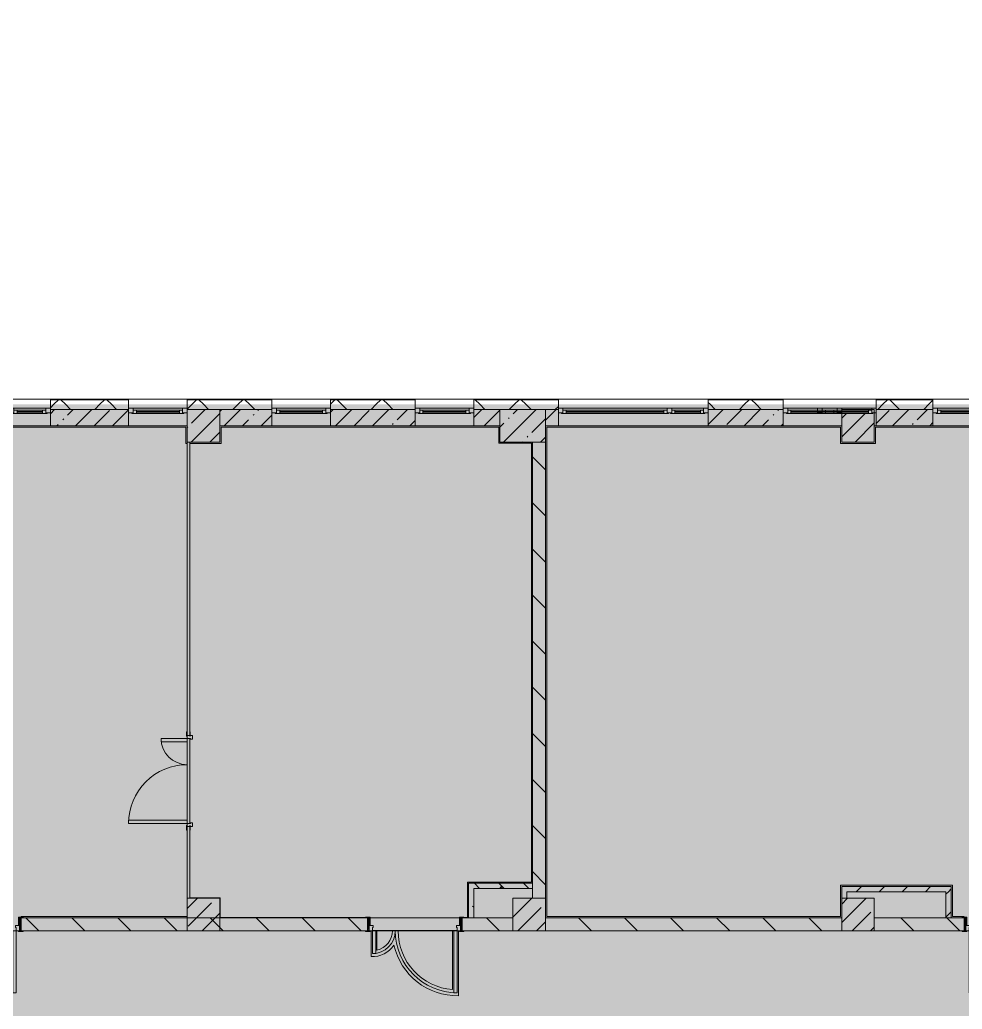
# Model space of a CAD drawing. Header units: millimetres. Extents: x -8624 to 200664, y -8553 to 29000.
# Drawn here: x 102980 to 117450, y 12198 to 27379 of the extents above; entities that cross this region are included whole.
import ezdxf

# ---------------------------------------------------------------- set-up
doc = ezdxf.new("R2010")
doc.units = ezdxf.units.MM
doc.layers.add('A-DETL-GENF-1', color=7, linetype='Continuous', lineweight=9, true_color=0xc0c0c0, transparency=0.4)
for name, color, linetype, lineweight, true_color in [('A-DOOR-1', 7, 'Continuous', 5, 0xb7b7b7), ('A-DOOR-2', 7, 'Continuous', 5, 0xe2e2e2), ('A-DOOR-3', 7, 'Continuous', 5, 0xaaaaaa), ('A-DOOR-FRAM-1', 7, 'Continuous', 5, 0xe2e2e2), ('A-DOOR-FRAM-2', 7, 'Continuous', 5, 0xb7b7b7), ('A-DOOR-FRAM-3', 7, 'Continuous', 5, 0xaaaaaa), ('A-FLOR-1', 7, 'Continuous', 5, 0xb7b7b7), ('A-GLAZ-1', 7, 'Continuous', 5, 0x737373), ('A-WALL-2', 7, 'Continuous', 5, 0x737373), ('A-WALL-3', 7, 'Continuous', 9, 0x737373), ('I-WALL-2', 7, 'Continuous', 5, 0x737373), ('I-WALL-3', 7, 'Continuous', 5, 0x787878), ('S-COLS-1', 7, 'Continuous', 5, 0x737373)]:
    doc.layers.add(name, color=color, linetype=linetype, lineweight=lineweight, true_color=true_color)
for name, color, linetype, lineweight in [('A-WALL', 7, 'Continuous', 5), ('A-WALL-1', 7, 'Continuous', 9), ('I-WALL', 7, 'Continuous', 5), ('S-COLS', 7, 'Continuous', 5)]:
    doc.layers.add(name, color=color, linetype=linetype, lineweight=lineweight)
pattern_1 = [(45, (0, 0), (-285.1231, 285.1231), []), (45, (285.12, 0), (-285.1231, 285.1231), [504.031, -100.806, 16.764, -84.042])]
pattern_2 = [(135, (0, 0), (-353.5534, -353.5534), [])]
pattern_3 = [(45, (0, 0), (-353.5534, 353.5534), []), (135, (0, 0), (-353.5534, -353.5534), [])]
pattern_4 = [(135, (0, 0), (-377.1708, -377.1708), [533.4, -88.9, 17.78, -88.9]), (135, (0, 376.94), (-377.1708, -377.1708), []), (50, (0, 0), (637.6445, -55.7866), [66.675, -733.425]), (355, (0, 0), (-123.3494, 668.6992), [53.34, -586.74]), (100.451, (53.14, -4.65), (514.299, 612.908), [56.665, -623.315]), (46.184, (0, 177.8), (948.7764, -147.1497), [100.012, -1100.137]), (96.636, (79.1, 165.5), (830.909, 865.997), [84.998, -934.973]), (351.184, (0, 177.8), (830.918, 865.988), [80.01, -880.11]), (21, (88.9, 133.35), (530.6506, -357.9283), [66.675, -733.425]), (326, (88.9, 133.35), (216.308, 644.6585), [53.34, -586.74]), (71.451, (133.1, 103.5), (746.9596, 286.7243), [56.665, -623.315]), (37.5, (0, 0), (10.81053, 295.9426), [16.764, -562.864, 16.764, -578.866, -588.962]), (37.5, (0, 0), (10.81053, 295.9426), [-1175.258, 16.764, -572.198]), (7.5, (0, 0), (233.8692, 350.63175), [16.764, -322.834, 16.764, -549.529, -224.472]), (7.5, (0, 0), (233.8692, 350.63175), [-905.891, 16.764, -207.708]), (327.5, (-198.25, 0), (474.5678, -20.0513), [16.764, -205.486, 16.764, -676.656, -920.115]), (327.5, (-198.25, 0), (474.5678, -20.0513), [-915.67, 16.764, -903.351]), (317.5, (-287.15, 0), (518.4522, 88.9934), [16.764, -272.161, 16.764, -443.738, -653.415]), (317.5, (-287.15, 0), (518.4522, 88.9934), [-749.427, 16.764, -636.651])]
pattern_5 = [(45, (0, 0), (-176.7767, 176.7767), [])]

# ---------------------------------------------------------------- blocks, each defined once
blk = doc.blocks.new('120_Окно_СКБ_1Ст - 120_Окно_СКБ_1Ст 900х2500_h_ с форточкой-22877787-3_1_3_птичка копия 1')
at = {"layer": 'A-GLAZ-1'}
for p, q in [((-450, -127), (-450, -57)), ((-450, -57), (-380, -57)), ((450, -57), (-450, -57)), ((-380, -127), (-450, -127)), ((-450, -127), (-400, -127)), ((-380, -127), (-400, -127)), ((-400, -127), (-400, -137)), ((-400, -137), (400, -137)), ((400, -137), (-400, -137)), ((-380, -57), (-380, -127)), ((380, -87), (-380, -87)), ((-380, -87), (-380, -127)), ((-330, -137), (-330, -87)), ((-330, -107), (330, -107)), ((330, -117), (-330, -117)), ((330, -137), (330, -87)), ((380, -127), (380, -57)), ((380, -57), (450, -57)), ((380, -127), (380, -87)), ((450, -127), (380, -127)), ((400, -127), (380, -127)), ((400, -137), (400, -127)), ((450, -57), (450, -127))]:
    blk.add_line(p, q, dxfattribs=at)
blk = doc.blocks.new('120_Окно_СКБ_1Ст - 120_Окно_СКБ_1Ст 900х2500_h_ с форточкой-22876038-3_1_3_птичка копия 1')
at = {"layer": 'A-GLAZ-1'}
for p, q in [((-450, -127), (-450, -57)), ((-450, -57), (-380, -57)), ((450, -57), (-450, -57)), ((-380, -127), (-450, -127)), ((-450, -127), (-400, -127)), ((-380, -127), (-400, -127)), ((-400, -127), (-400, -137)), ((-400, -137), (400, -137)), ((400, -137), (-400, -137)), ((-380, -57), (-380, -127)), ((380, -87), (-380, -87)), ((-380, -87), (-380, -127)), ((-330, -137), (-330, -87)), ((-330, -107), (330, -107)), ((330, -117), (-330, -117)), ((330, -137), (330, -87)), ((380, -127), (380, -57)), ((380, -57), (450, -57)), ((380, -127), (380, -87)), ((450, -127), (380, -127)), ((400, -127), (380, -127)), ((400, -127), (450, -127)), ((400, -137), (400, -127)), ((450, -57), (450, -127))]:
    blk.add_line(p, q, dxfattribs=at)
blk = doc.blocks.new('120_Окно_СКБ_1Ст - 120_Окно_СКБ_1Ст 900х2500_h_ с форточкой-V49-3_1_3_птичка копия 1')
at = {"layer": 'A-GLAZ-1'}
for p, q in [((-450, -127), (-450, -57)), ((-450, -57), (-380, -57)), ((450, -57), (-450, -57)), ((-380, -127), (-450, -127)), ((-450, -127), (-400, -127)), ((-380, -127), (-400, -127)), ((-400, -127), (-400, -137)), ((-400, -137), (400, -137)), ((400, -137), (-400, -137)), ((-380, -57), (-380, -127)), ((380, -87), (-380, -87)), ((-380, -87), (-380, -127)), ((-330, -137), (-330, -87)), ((-330, -107), (330, -107)), ((330, -117), (-330, -117)), ((330, -137), (330, -87)), ((380, -127), (380, -57)), ((380, -57), (450, -57)), ((380, -127), (380, -87)), ((450, -127), (380, -127)), ((400, -127), (380, -127)), ((400, -127), (450, -127)), ((400, -137), (400, -127)), ((450, -57), (450, -127))]:
    blk.add_line(p, q, dxfattribs=at)
blk = doc.blocks.new('120_Окно_СКБ_2Ст_Фрамуга сверху - 120_Окно_СКБ_2Ст_2300х2500_h_ ДОО-19727959-3_1_3_птичка копия 1')
at = {"layer": 'A-GLAZ-1'}
for p, q in [((-1150, -127), (-1150, -57)), ((-1150, -57), (-1080, -57)), ((1150, -57), (-1150, -57)), ((-1080, -127), (-1150, -127)), ((-1150, -127), (-1100, -127)), ((-1080, -127), (-1100, -127)), ((-1100, -127), (-1100, -137)), ((-1100, -137), (540, -137)), ((540, -137), (-1100, -137)), ((-1080, -57), (-1080, -127)), ((-1080, -57), (1080, -57)), ((520, -87), (-1080, -87)), ((-1080, -87), (-1080, -127)), ((-1030, -137), (-1030, -87)), ((-1030, -107), (470, -107)), ((470, -117), (-1030, -117)), ((470, -137), (470, -87)), ((520, -127), (520, -57)), ((520, -57), (590, -57)), ((520, -127), (520, -87)), ((590, -127), (520, -127)), ((540, -127), (520, -127)), ((540, -127), (570, -127)), ((540, -127), (570, -127)), ((540, -137), (540, -127)), ((590, -127), (570, -127)), ((570, -127), (570, -137)), ((570, -137), (1100, -137)), ((1100, -137), (570, -137)), ((590, -57), (590, -127)), ((1080, -87), (590, -87)), ((590, -87), (590, -127)), ((640, -137), (640, -87)), ((640, -107), (1030, -107)), ((1030, -117), (640, -117)), ((1030, -137), (1030, -87)), ((1080, -127), (1080, -57)), ((1080, -57), (1150, -57)), ((1080, -127), (1080, -87)), ((1150, -127), (1080, -127)), ((1100, -127), (1080, -127)), ((1100, -127), (1150, -127)), ((1100, -137), (1100, -127)), ((1150, -57), (1150, -127))]:
    blk.add_line(p, q, dxfattribs=at)
blk = doc.blocks.new('120_Окно_СКБ_2Ст_Фрамуга сверху - 120_Окно_СКБ_2Ст_2300х2500_h_ ДОО-23103760-3_1_3_птичка копия 1')
at = {"layer": 'A-GLAZ-1'}
for p, q in [((-1150, -127), (-1150, -57)), ((-1150, -57), (-1080, -57)), ((1150, -57), (-1150, -57)), ((-1080, -127), (-1150, -127)), ((-1150, -127), (-1100, -127)), ((-1080, -127), (-1100, -127)), ((-1100, -127), (-1100, -137)), ((-1100, -137), (540, -137)), ((540, -137), (-1100, -137)), ((-1080, -57), (-1080, -127)), ((-1080, -57), (1080, -57)), ((520, -87), (-1080, -87)), ((-1080, -87), (-1080, -127)), ((-1030, -137), (-1030, -87)), ((-1030, -107), (470, -107)), ((470, -117), (-1030, -117)), ((470, -137), (470, -87)), ((520, -127), (520, -57)), ((520, -57), (590, -57)), ((520, -127), (520, -87)), ((590, -127), (520, -127)), ((540, -127), (520, -127)), ((540, -127), (570, -127)), ((540, -127), (570, -127)), ((540, -137), (540, -127)), ((590, -127), (570, -127)), ((570, -127), (570, -137)), ((570, -137), (1100, -137)), ((1100, -137), (570, -137)), ((590, -57), (590, -127)), ((1080, -87), (590, -87)), ((590, -87), (590, -127)), ((640, -137), (640, -87)), ((640, -107), (1030, -107)), ((1030, -117), (640, -117)), ((1030, -137), (1030, -87)), ((1080, -127), (1080, -57)), ((1080, -57), (1150, -57)), ((1080, -127), (1080, -87)), ((1150, -127), (1080, -127)), ((1100, -127), (1080, -127)), ((1100, -127), (1150, -127)), ((1100, -137), (1100, -127)), ((1150, -57), (1150, -127))]:
    blk.add_line(p, q, dxfattribs=at)
blk = doc.blocks.new('110_Дверь_СКБ_2Ст - Д-6_л__ ДОО_Дв_1450x2100h_Дверь из раздевальной в коридор-32357677-3_1_3_птичка копия 1')
at = {"layer": 'A-DOOR-2'}
for points in [[(-587.5, 1050), (-637.5, 1050), (-637.5, 100), (-587.5, 100), (-587.5, 548)], [(612.5, 450), (612.5, 100), (662.5, 100), (662.5, 450)]]:
    blk.add_hatch(color=256, dxfattribs=at).paths.add_polyline_path(points)
h = blk.add_hatch(color=256, dxfattribs=at)
h.paths.add_polyline_path([(662.5, 100), (662.5, 50), (652.5, 50), (652.5, 20), (712.5, 20), (712.5, 100)])
h.paths.add_polyline_path([(-637.5, 100), (-687.5, 100), (-687.5, 20), (-627.5, 20), (-627.5, 50), (-637.5, 50)])
at = {"layer": 'A-DOOR-3'}
h = blk.add_hatch(dxfattribs=at)
h.set_pattern_fill('FP_60', color=256, style=0, pattern_type=2)
h.set_pattern_definition([(135, (1576.41, 164.685), (-14.14214, -14.14214), []), (225, (1576.41, 164.685), (14.14214, -14.14214), [])])
h.paths.add_polyline_path([(737.5, 100), (712.5, 100), (712.5, -100), (737.5, -100), (737.5, -21.4)])
at = {"layer": 'A-DOOR-FRAM-1'}
for points in [[(-742.5, 108), (-742.5, 100), (-672.5, 100), (-672.5, 108)], [(-672.5, 20), (-687.5, 20), (-687.5, -100), (-672.5, -100), (-672.5, -21.4)], [(697.5, 108), (697.5, 100), (767.5, 100), (767.5, 108)], [(712.5, 20), (697.5, 20), (697.5, -100), (712.5, -100), (712.5, -21.4)], [(-672.5, -100), (-742.5, -100), (-742.5, -108), (-672.5, -108)], [(697.5, -100), (697.5, -108), (767.5, -108), (767.5, -100)]]:
    blk.add_hatch(color=256, dxfattribs=at).paths.add_polyline_path(points)
at = {"layer": 'A-DOOR-FRAM-3'}
h = blk.add_hatch(dxfattribs=at)
h.set_pattern_fill('FP_61', color=256, style=0, pattern_type=2)
h.set_pattern_definition([(45, (-546.384, 164.685), (-14.1421, 14.1421), []), (135, (-546.384, 164.685), (-14.1421, -14.1421), [])])
h.paths.add_polyline_path([(-712.5, 100), (-712.5, -100), (-687.5, -100), (-687.5, 100)])
at = {"layer": 'A-DOOR-1'}
for p, q in [((-637.5, 1050), (-637.5, 100)), ((-587.5, 1050), (-637.5, 1050)), ((-587.5, 100), (-587.5, 1050)), ((662.5, 450), (612.5, 450)), ((612.5, 450), (612.5, 100)), ((662.5, 100), (662.5, 450)), ((-637.5, 100), (-587.5, 100)), ((612.5, 100), (662.5, 100))]:
    blk.add_line(p, q, dxfattribs=at)
for centre, radius, start, end in [((-637.5, 100), 950, 0, 90), ((662.5, 100), 350, 90, 180)]:
    blk.add_arc(centre, radius, start, end, dxfattribs=at)
at = {"layer": 'A-DOOR-FRAM-2'}
for p, q in [((-672.5, 108), (-742.5, 108)), ((-742.5, 108), (-742.5, 100)), ((-742.5, 100), (-672.5, 100)), ((-687.5, 100), (-712.5, 100)), ((-712.5, 100), (-712.5, -100)), ((-637.5, 100), (-687.5, 100)), ((-687.5, 100), (-687.5, 20)), ((-687.5, -100), (-687.5, 100)), ((-687.5, 20), (-627.5, 20)), ((-672.5, 20), (-687.5, 20)), ((-687.5, 20), (-687.5, -100)), ((-672.5, 100), (-672.5, 108)), ((-672.5, -100), (-672.5, 20)), ((-637.5, 50), (-637.5, 100)), ((-627.5, 50), (-637.5, 50)), ((-627.5, 20), (-627.5, 50)), ((662.5, 50), (652.5, 50)), ((652.5, 50), (652.5, 20)), ((652.5, 20), (712.5, 20)), ((662.5, 100), (662.5, 50)), ((712.5, 100), (662.5, 100)), ((767.5, 108), (697.5, 108)), ((697.5, 108), (697.5, 100)), ((697.5, 100), (767.5, 100)), ((712.5, 20), (697.5, 20)), ((697.5, 20), (697.5, -100)), ((712.5, 20), (712.5, 100)), ((737.5, 100), (712.5, 100)), ((712.5, 100), (712.5, -100)), ((712.5, -100), (712.5, 20)), ((737.5, -100), (737.5, 100)), ((767.5, 100), (767.5, 108)), ((-672.5, -100), (-742.5, -100)), ((-742.5, -100), (-742.5, -108)), ((-742.5, -108), (-672.5, -108)), ((-712.5, -100), (-687.5, -100)), ((-687.5, -100), (-672.5, -100)), ((-672.5, -108), (-672.5, -100)), ((697.5, -100), (712.5, -100)), ((767.5, -100), (697.5, -100)), ((697.5, -100), (697.5, -108)), ((697.5, -108), (767.5, -108)), ((712.5, -100), (737.5, -100)), ((767.5, -108), (767.5, -100))]:
    blk.add_line(p, q, dxfattribs=at)
blk = doc.blocks.new('BSC_Колонна _Прямоугольная - 500х500-23282985-3_1_3_птичка копия 1')
at = {"layer": 'S-COLS'}
h = blk.add_hatch(dxfattribs=at)
h.set_pattern_fill('FP_75', color=256, style=0, pattern_type=2)
h.set_pattern_definition([(45, (-115850.45, -21150), (-285.1231, 285.1231), []), (45, (-115565.32, -21150), (-285.1231, 285.1231), [504.031, -100.806, 16.764, -84.042])])
h.paths.add_polyline_path([(-250, -250), (250, -250), (250, 250), (-250, 250), (-250, 238), (210, 238), (210, 198), (230, 198), (230, 188), (-250, 188), (-250, -227)])
at = {"layer": 'S-COLS-1'}
for p, q in [((250, 250), (-250, 250)), ((-250, 250), (-250, 238)), ((-250, 188), (-250, -250)), ((250, -250), (250, 250)), ((-250, -250), (250, -250))]:
    blk.add_line(p, q, dxfattribs=at)
blk = doc.blocks.new('BSC_Колонна _Прямоугольная - 500х500-23282986-3_1_3_птичка копия 1')
at = {"layer": 'S-COLS'}
h = blk.add_hatch(dxfattribs=at)
h.set_pattern_fill('FP_87', color=256, style=0, pattern_type=2)
h.set_pattern_definition([(45, (-105800, -21150), (-285.1231, 285.1231), []), (45, (-105514.88, -21150), (-285.1231, 285.1231), [504.031, -100.806, 16.764, -84.042])])
h.paths.add_polyline_path([(-250, -250), (250, -250), (250, 250), (-250, 250), (-250, -227)])
at = {"layer": 'S-COLS-1'}
for p, q in [((250, 250), (-250, 250)), ((-250, 250), (-250, -250)), ((250, -250), (250, 250)), ((-250, -250), (250, -250))]:
    blk.add_line(p, q, dxfattribs=at)
blk = doc.blocks.new('BSC_Колонна _Прямоугольная - 700х500-V119-3_1_3_птичка копия 1')
at = {"layer": 'S-COLS'}
h = blk.add_hatch(dxfattribs=at)
h.set_pattern_fill('FP_95', color=256, style=0, pattern_type=2)
h.set_pattern_definition([(45, (-110700, -21150), (-285.1231, 285.1231), []), (45, (-110414.88, -21150), (-285.1231, 285.1231), [504.031, -100.806, 16.764, -84.042])])
h.paths.add_polyline_path([(-350, -250), (350, -250), (350, 250), (-350, 250), (-350, -227)])
at = {"layer": 'S-COLS-1'}
for p, q in [((350, 250), (-350, 250)), ((-350, 250), (-350, -250)), ((350, -250), (350, 250)), ((-350, -250), (350, -250))]:
    blk.add_line(p, q, dxfattribs=at)
blk = doc.blocks.new('110_Дверь_СКБ_2Ст - Д-5_п_ Из игровой в коридор-32357676-3_1_3_птичка копия 1')
at = {"layer": 'A-DOOR-2'}
for points in [[(-638, 20), (-588, 20), (-588, 920), (-638, 920)], [(612, 420), (612, 20), (662, 20), (662, 420)]]:
    blk.add_hatch(color=256, dxfattribs=at).paths.add_polyline_path(points)
h = blk.add_hatch(color=256, dxfattribs=at)
h.paths.add_polyline_path([(-688, 20), (-688, -60), (-628, -60), (-628, -30), (-638, -30), (-638, 20)])
h.paths.add_polyline_path([(652, -60), (712, -60), (712, 20), (662, 20), (662, -30), (652, -30)])
at = {"layer": 'A-DOOR-FRAM-1'}
for points in [[(-742, 20), (-672, 20), (-672, 28), (-742, 28)], [(698, 20), (768, 20), (768, 28), (698, 28)], [(-742, -28), (-672, -28), (-672, -20), (-742, -20)], [(698, -28), (768, -28), (768, -20), (698, -20)]]:
    blk.add_hatch(color=256, dxfattribs=at).paths.add_polyline_path(points)
at = {"layer": 'A-DOOR-1'}
for p, q in [((-638, 920), (-638, 20)), ((-588, 920), (-638, 920)), ((-588, 20), (-588, 920)), ((662, 420), (612, 420)), ((612, 420), (612, 20)), ((662, 20), (662, 420)), ((-638, 20), (-588, 20)), ((612, 20), (662, 20))]:
    blk.add_line(p, q, dxfattribs=at)
for centre, radius, start, end in [((-638, 20), 900, 0, 90), ((662, 20), 400, 90, 180)]:
    blk.add_arc(centre, radius, start, end, dxfattribs=at)
at = {"layer": 'A-DOOR-FRAM-2'}
for p, q in [((-672, 28), (-742, 28)), ((-742, 28), (-742, 20)), ((-742, 20), (-672, 20)), ((-638, 20), (-688, 20)), ((-688, 20), (-688, -60)), ((-672, 20), (-672, 28)), ((-638, -30), (-638, 20)), ((662, 20), (662, -30)), ((712, 20), (662, 20)), ((768, 28), (698, 28)), ((698, 28), (698, 20)), ((698, 20), (768, 20)), ((712, -60), (712, 20)), ((768, 20), (768, 28)), ((-672, -20), (-742, -20)), ((-742, -20), (-742, -28)), ((-742, -28), (-672, -28)), ((-688, -60), (-628, -60)), ((-672, -19), (-688, -19)), ((-688, -19), (-688, -20)), ((-688, -20), (-672, -20)), ((-672, -20), (-672, -19)), ((-672, -28), (-672, -20)), ((-628, -30), (-638, -30)), ((-628, -60), (-628, -30)), ((662, -30), (652, -30)), ((652, -30), (652, -60)), ((652, -60), (712, -60)), ((712, -19), (698, -19)), ((698, -19), (698, -20)), ((698, -20), (712, -20)), ((768, -20), (698, -20)), ((698, -20), (698, -28)), ((698, -28), (768, -28)), ((712, -20), (712, -19)), ((768, -28), (768, -20))]:
    blk.add_line(p, q, dxfattribs=at)
blk = doc.blocks.new('120_Окно_СКБ_1Ст - 120_Окно_СКБ_1Ст 900х2500_h_ с форточкой-V139-3_1_3_птичка копия 1')
at = {"layer": 'A-GLAZ-1'}
for p, q in [((-450, -127), (-450, -57)), ((-450, -57), (-380, -57)), ((450, -57), (-450, -57)), ((-380, -127), (-450, -127)), ((-380, -127), (-400, -127)), ((-400, -127), (-400, -137)), ((-400, -137), (400, -137)), ((400, -137), (-400, -137)), ((-380, -57), (-380, -127)), ((380, -87), (-380, -87)), ((-380, -87), (-380, -127)), ((-330, -137), (-330, -87)), ((-330, -107), (330, -107)), ((330, -117), (-330, -117)), ((330, -137), (330, -87)), ((380, -127), (380, -57)), ((380, -57), (450, -57)), ((380, -127), (380, -87)), ((450, -127), (380, -127)), ((400, -127), (380, -127)), ((400, -137), (400, -127)), ((420, -127), (450, -127)), ((450, -57), (450, -127))]:
    blk.add_line(p, q, dxfattribs=at)
blk = doc.blocks.new('110_Дверь_СКБ_2Ст - Д-6_п__ ДОО_Дв_1450x2100h_Дверь из раздевальной в коридор-32358047-3_1_3_птичка копия 1')
at = {"layer": 'A-DOOR-2'}
h = blk.add_hatch(color=256, dxfattribs=at)
h.paths.add_polyline_path([(-637.5, -100), (-637.5, -50), (-627.5, -50), (-627.5, -20), (-687.5, -20), (-687.5, -100)])
h.paths.add_polyline_path([(662.5, -100), (712.5, -100), (712.5, -20), (652.5, -20), (652.5, -50), (662.5, -50)])
for points in [[(-587.5, -1050), (-587.5, -100), (-637.5, -100), (-637.5, -1050)], [(662.5, -450), (662.5, -100), (612.5, -100), (612.5, -450)]]:
    blk.add_hatch(color=256, dxfattribs=at).paths.add_polyline_path(points)
at = {"layer": 'A-DOOR-3'}
h = blk.add_hatch(dxfattribs=at)
h.set_pattern_fill('FP_117', color=256, style=0, pattern_type=2)
h.set_pattern_definition([(225, (1576.41, -164.685), (-14.14214, 14.14214), []), (135, (1576.41, -164.685), (14.14214, 14.14214), [])])
h.paths.add_polyline_path([(737.5, -100), (737.5, 100), (712.5, 100), (712.5, -100), (726.1, -100)])
at = {"layer": 'A-DOOR-FRAM-1'}
for points in [[(-672.5, 100), (-672.5, 108), (-742.5, 108), (-742.5, 100)], [(-672.5, -20), (-672.5, 100), (-687.5, 100), (-687.5, -20)], [(697.5, 100), (767.5, 100), (767.5, 108), (697.5, 108)], [(712.5, -20), (712.5, 100), (697.5, 100), (697.5, -20)], [(-672.5, -108), (-672.5, -100), (-742.5, -100), (-742.5, -108)], [(697.5, -108), (767.5, -108), (767.5, -100), (697.5, -100)]]:
    blk.add_hatch(color=256, dxfattribs=at).paths.add_polyline_path(points)
at = {"layer": 'A-DOOR-FRAM-3'}
h = blk.add_hatch(dxfattribs=at)
h.set_pattern_fill('FP_118', color=256, style=0, pattern_type=2)
h.set_pattern_definition([(315, (-546.384, -164.685), (-14.1421, -14.1421), []), (225, (-546.384, -164.685), (-14.1421, 14.1421), [])])
h.paths.add_polyline_path([(-687.5, -100), (-687.5, 100), (-712.5, 100), (-712.5, -100)])
at = {"layer": 'A-DOOR-1'}
for p, q in [((-637.5, -100), (-587.5, -100)), ((-637.5, -1050), (-637.5, -100)), ((-587.5, -100), (-587.5, -1050)), ((612.5, -100), (662.5, -100)), ((612.5, -450), (612.5, -100)), ((662.5, -100), (662.5, -450)), ((662.5, -450), (612.5, -450)), ((-587.5, -1050), (-637.5, -1050))]:
    blk.add_line(p, q, dxfattribs=at)
for centre, radius, start, end in [((-637.5, -100), 950, 270, 360), ((662.5, -100), 350, 180, 270)]:
    blk.add_arc(centre, radius, start, end, dxfattribs=at)
at = {"layer": 'A-DOOR-FRAM-2'}
for p, q in [((-742.5, 108), (-672.5, 108)), ((-742.5, 100), (-742.5, 108)), ((-672.5, 100), (-742.5, 100)), ((-712.5, 100), (-687.5, 100)), ((-712.5, -100), (-712.5, 100)), ((-687.5, 100), (-687.5, -100)), ((-687.5, 100), (-672.5, 100)), ((-687.5, -20), (-687.5, 100)), ((-672.5, 108), (-672.5, 100)), ((-672.5, 100), (-672.5, -20)), ((697.5, 100), (697.5, 108)), ((697.5, 108), (767.5, 108)), ((697.5, -20), (697.5, 100)), ((697.5, 100), (712.5, 100)), ((767.5, 100), (697.5, 100)), ((712.5, -100), (712.5, 100)), ((712.5, 100), (737.5, 100)), ((712.5, 100), (712.5, -20)), ((737.5, 100), (737.5, -100)), ((767.5, 108), (767.5, 100)), ((-742.5, -100), (-672.5, -100)), ((-742.5, -108), (-742.5, -100)), ((-672.5, -108), (-742.5, -108)), ((-687.5, -100), (-712.5, -100)), ((-687.5, -20), (-627.5, -20)), ((-687.5, -100), (-687.5, -20)), ((-672.5, -20), (-687.5, -20)), ((-637.5, -100), (-687.5, -100)), ((-672.5, -100), (-672.5, -108)), ((-637.5, -50), (-637.5, -100)), ((-627.5, -50), (-637.5, -50)), ((-627.5, -20), (-627.5, -50)), ((652.5, -20), (712.5, -20)), ((652.5, -50), (652.5, -20)), ((662.5, -50), (652.5, -50)), ((662.5, -100), (662.5, -50)), ((712.5, -100), (662.5, -100)), ((712.5, -20), (697.5, -20)), ((697.5, -108), (697.5, -100)), ((697.5, -100), (767.5, -100)), ((767.5, -108), (697.5, -108)), ((712.5, -20), (712.5, -100)), ((737.5, -100), (712.5, -100)), ((767.5, -100), (767.5, -108))]:
    blk.add_line(p, q, dxfattribs=at)

msp = doc.modelspace()

# ---------------------------------------------------------------- hatches: boundary and pattern name
at = {"layer": 'A-DETL-GENF-1'}
msp.add_hatch(color=256, dxfattribs=at).paths.add_polyline_path([(120684.4, -258), (125233, -258), (125233, 21479), (93333, 21479), (93333, 27379), (84570, 27379), (84570, 10208.3), (89210, 10208.3), (89210, -258), (119801.7, -258)])
at = {"layer": 'A-WALL'}
h = msp.add_hatch(dxfattribs=at)
h.set_pattern_fill('FP_27', color=256, style=0, pattern_type=2)
h.set_pattern_definition(pattern_3)
h.paths.add_polyline_path([(125080, 21400), (125230, 21400), (125230, 21479), (120150.2, 21479), (120150.2, 21400), (124830, 21400)])
h.paths.add_polyline_path([(93310, 21400), (93310, 21550), (93290, 21550), (93290, 21400), (93304.1, 21400)])
h.paths.add_polyline_path([(104650.2, 21400), (104650.2, 21479), (103450, 21479), (103450, 21400)])
h.paths.add_polyline_path([(106050, 21400), (106850.4, 21400), (106850.4, 21479), (105550.2, 21479), (105550.2, 21400)])
h.paths.add_polyline_path([(107750.4, 21400), (109050.4, 21400), (109050.4, 21479), (107750.4, 21479)])
h.paths.add_polyline_path([(119250.2, 21400), (119250.2, 21479), (117900.4, 21479), (117900.4, 21400), (118919, 21400)])
h.paths.add_polyline_path([(109950.4, 21400), (111250, 21400), (111250, 21479), (109950.4, 21479)])
h.paths.add_polyline_path([(117000.4, 21400), (117000.4, 21479), (116130.4, 21479), (116130.4, 21400), (116271, 21400)])
h.paths.add_polyline_path([(113550, 21400), (114700.4, 21400), (114700.4, 21479), (113550, 21479)])
h.paths.add_polyline_path([(100580, 21400), (101150, 21400), (101150, 21479), (96610, 21479), (96610, 21400), (100382.7, 21400)])
h = msp.add_hatch(dxfattribs=at)
h.set_pattern_fill('FP_27', color=256, style=0, pattern_type=2)
h.set_pattern_definition(pattern_3)
h.paths.add_polyline_path([(125159, 21479), (125230, 21479), (125230, 21550), (120150.2, 21550), (120150.2, 21479), (125040.7, 21479)])
h.paths.add_polyline_path([(96610, 21479), (101150, 21479), (101150, 21550), (96610, 21550)])
h.paths.add_polyline_path([(118919, 21479), (119250.2, 21479), (119250.2, 21550), (117900.4, 21550), (117900.4, 21479), (118539.3, 21479)])
h.paths.add_polyline_path([(104650.2, 21479), (104650.2, 21550), (103450, 21550), (103450, 21479), (104082.1, 21479)])
h.paths.add_polyline_path([(116271, 21479), (117000.4, 21479), (117000.4, 21550), (116130.4, 21550), (116130.4, 21479)])
h.paths.add_polyline_path([(106235, 21479), (106850.4, 21479), (106850.4, 21550), (105550.2, 21550), (105550.2, 21479), (106050, 21479)])
h.paths.add_polyline_path([(113622.9, 21479), (114700.4, 21479), (114700.4, 21550), (113550, 21550), (113550, 21479)])
h.paths.add_polyline_path([(111050, 21479), (111250, 21479), (111250, 21550), (109950.4, 21550), (109950.4, 21479), (110634.9, 21479)])
h.paths.add_polyline_path([(107750.4, 21479), (109050.4, 21479), (109050.4, 21550), (107750.4, 21550)])
at = {"layer": 'I-WALL'}
h = msp.add_hatch(dxfattribs=at)
h.set_pattern_fill('FP_23', color=256, style=0, pattern_type=2)
h.set_pattern_definition(pattern_1)
h.paths.add_polyline_path([(110092.2, 21150), (110350, 21150), (110350, 21400), (109950.4, 21400), (109950.4, 21150)])
h.paths.add_polyline_path([(121040, 21150), (121040, 21400), (120850, 21400), (120850, 21150)])
h.paths.add_polyline_path([(118919, 21150), (119250.2, 21150), (119250.2, 21400), (117900.4, 21400), (117900.4, 21150)])
h.paths.add_polyline_path([(111050, 21150), (111250, 21150), (111250, 21400), (111050, 21400), (111050, 21275)])
h.paths.add_polyline_path([(113550, 21150), (114700.4, 21150), (114700.4, 21400), (113550, 21400)])
h.paths.add_polyline_path([(117000.4, 21150), (117000.4, 21400), (116130.4, 21400), (116130.4, 21150), (116271, 21150)])
h.paths.add_polyline_path([(104650.2, 21150), (104650.2, 21400), (103450, 21400), (103450, 21150)])
h.paths.add_polyline_path([(100824.1, 21150), (101150, 21150), (101150, 21400), (100800, 21400), (100800, 21150)])
h.paths.add_polyline_path([(106050, 21150), (106850.4, 21150), (106850.4, 21400), (106050, 21400), (106050, 21246.1)])
h.paths.add_polyline_path([(109050.4, 21150), (109050.4, 21400), (107750.4, 21400), (107750.4, 21150), (108326.8, 21150)])
h = msp.add_hatch(dxfattribs=at)
h.set_pattern_fill('FP_26', color=256, style=0, pattern_type=2)
h.set_pattern_definition(pattern_2)
h.paths.add_polyline_path([(110850, 13900), (111050, 13900), (111050, 20900), (110850, 20900), (110850, 14050)])
h = msp.add_hatch(dxfattribs=at)
h.set_pattern_fill('FP_28', color=256, style=0, pattern_type=2)
h.set_pattern_definition(pattern_5)
h.paths.add_polyline_path([(117280.4, 14000), (117280.4, 14080), (115680, 14080), (115680, 14000), (117200.4, 14000)])
h = msp.add_hatch(dxfattribs=at)
h.set_pattern_fill('FP_28', color=256, style=0, pattern_type=2)
h.set_pattern_definition(pattern_5)
h.paths.add_polyline_path([(117280.4, 13600), (117280.4, 14000), (117200.4, 14000), (117200.4, 13600)])
h = msp.add_hatch(dxfattribs=at)
h.set_pattern_fill('FP_26', color=256, style=0, pattern_type=2)
h.set_pattern_definition(pattern_2)
h.paths.add_polyline_path([(120930, 13400), (120930, 13600), (118930.4, 13600), (118930.4, 13400), (120684.4, 13400)])
h.paths.add_polyline_path([(113622.9, 13400), (115600, 13400), (115600, 13600), (111050, 13600), (111050, 13400), (111857.6, 13400)])
h.paths.add_polyline_path([(116271, 13400), (117480.4, 13400), (117480.4, 13600), (116100, 13600), (116100, 13400)])
h.paths.add_polyline_path([(104796.1, 13400), (108320, 13400), (108320, 13600), (103000, 13600), (103000, 13400), (103030.8, 13400)])
h.paths.add_polyline_path([(109770, 13400), (110550, 13400), (110550, 13600), (109770, 13600)])
h.paths.add_polyline_path([(101550, 13400), (101550, 13600), (101100, 13600), (101100, 13400), (101520, 13400)])
at = {"layer": 'I-WALL-3'}
h = msp.add_hatch(dxfattribs=at)
h.set_pattern_fill('FP_33', color=256, style=0, pattern_type=2)
h.set_pattern_definition(pattern_4)
h.paths.add_polyline_path([(109950, 13600), (109950, 14130), (109870, 14130), (109870, 13600)])
h = msp.add_hatch(dxfattribs=at)
h.set_pattern_fill('FP_33', color=256, style=0, pattern_type=2)
h.set_pattern_definition(pattern_4)
h.paths.add_polyline_path([(110092.2, 14050), (110850, 14050), (110850, 14130), (109950, 14130), (109950, 14050)])
at = {"layer": 'S-COLS'}
h = msp.add_hatch(dxfattribs=at)
h.set_pattern_fill('FP_23', color=256, style=0, pattern_type=2)
h.set_pattern_definition(pattern_1)
h.paths.add_polyline_path([(106050, 13400), (106050, 13900), (105550, 13900), (105550, 13400)])
h = msp.add_hatch(dxfattribs=at)
h.set_pattern_fill('FP_23', color=256, style=0, pattern_type=2)
h.set_pattern_definition(pattern_1)
h.paths.add_polyline_path([(111050, 13400), (111050, 13900), (110550, 13900), (110550, 13400)])
h = msp.add_hatch(dxfattribs=at)
h.set_pattern_fill('FP_23', color=256, style=0, pattern_type=2)
h.set_pattern_definition(pattern_1)
h.paths.add_polyline_path([(115600, 13400), (116100, 13400), (116100, 13900), (115600, 13900), (115600, 13521.4)])

# ---------------------------------------------------------------- linework, layer by layer
at = {"layer": 'A-FLOR-1'}
for p, q in [((105530, 21130), (100820, 21130)), ((105530, 20880), (105530, 21130)), ((110335, 21130), (106070, 21130)), ((106070, 21130), (106070, 20880)), ((110335, 20885), (110335, 21130)), ((111070, 21130), (111070, 13621)), ((115580.4, 21130), (111070, 21130)), ((115580.4, 20880), (115580.4, 21130)), ((120130.2, 21130), (116120.4, 21130)), ((116120.4, 21130), (116120.4, 20880)), ((105550.2, 20880), (105530, 20880)), ((106070, 20880), (105590, 20880)), ((110835, 20885), (110335, 20885)), ((110835, 14145), (110835, 20885)), ((116120.4, 20880), (115580.4, 20880)), ((109855, 13605), (109855, 14145)), ((109855, 14145), (110835, 14145)), ((115579, 13621), (115579, 14101)), ((115579, 14101), (117301.4, 14101)), ((117301.4, 14101), (117301.4, 13621)), ((105589.8, 13905), (106055, 13905)), ((106055, 13905), (106055, 13605)), ((103000, 13608), (103000, 13620)), ((103000, 13620), (105550, 13620)), ((106055, 13605), (108290, 13605)), ((109800, 13605), (109855, 13605)), ((111070, 13621), (115579, 13621)), ((117301.4, 13621), (117480.4, 13621)), ((108374.2, 13400), (108374.2, 13005.6)), ((108395, 13405), (109695, 13405)), ((108464.2, 13400), (108445, 13400)), ((108464.2, 13102.9), (108464.2, 13400)), ((108790.4, 13400), (108700.4, 13400)), ((109645, 13400), (109625.4, 13400)), ((109625.4, 13400), (109625.4, 12497.7)), ((109715.4, 12405.2), (109715.4, 13400))]:
    msp.add_line(p, q, dxfattribs=at)
for centre, radius, start, end in [((108395.4, 13400), 305, 283.0427, 360), ((109695.4, 13400), 905, 180, 265.56313), ((108395.4, 13400), 395, 266.92799, 326.45952), ((109695.4, 13400), 995, 192.67054, 271.1511)]:
    msp.add_arc(centre, radius, start, end, dxfattribs=at)
at = {"layer": 'A-WALL'}
for p, q in [((106850.4, 21558), (96610, 21558)), ((103450, 21558), (103450, 21400)), ((117000.4, 21558), (106850.4, 21558)), ((111250, 21400), (111250, 21558)), ((125238, 21558), (117000.4, 21558))]:
    msp.add_line(p, q, dxfattribs=at)
at = {"layer": 'A-WALL-1'}
for p, q in [((104650.2, 21553), (103450, 21553)), ((104650.2, 21550), (103450, 21550)), ((106850.4, 21553), (105550.2, 21553)), ((106850.4, 21550), (105550.2, 21550)), ((109050.4, 21553), (107750.4, 21553)), ((109050.4, 21550), (107750.4, 21550)), ((111250, 21553), (109950.4, 21553)), ((111250, 21550), (109950.4, 21550)), ((114700.4, 21553), (113550, 21553)), ((114700.4, 21550), (113550, 21550)), ((117000.4, 21553), (116130.4, 21553)), ((117000.4, 21550), (116130.4, 21550))]:
    msp.add_line(p, q, dxfattribs=at)
at = {"layer": 'A-WALL-2'}
for p, q in [((104650.2, 21400), (104650.2, 21558)), ((105550.2, 21558), (105550.2, 21400)), ((106850.4, 21400), (106850.4, 21558)), ((107750.4, 21558), (107750.4, 21400)), ((109050.4, 21400), (109050.4, 21558)), ((109950.4, 21558), (109950.4, 21400)), ((113550, 21558), (113550, 21400)), ((114700.4, 21400), (114700.4, 21558)), ((116130.4, 21558), (116130.4, 21400)), ((117000.4, 21400), (117000.4, 21558))]:
    msp.add_line(p, q, dxfattribs=at)
at = {"layer": 'A-WALL-3'}
for p, q in [((104650.2, 21400), (103450, 21400)), ((106850.4, 21400), (106050, 21400)), ((109050.4, 21400), (107750.4, 21400)), ((110350, 21400), (109950.4, 21400)), ((111250, 21400), (111050, 21400)), ((114700.4, 21400), (113550, 21400)), ((117000.4, 21400), (116130.4, 21400)), ((110850, 14050), (110850, 14130)), ((117200.4, 13600), (117280.4, 13600))]:
    msp.add_line(p, q, dxfattribs=at)
at = {"layer": 'I-WALL-2'}
for p, q in [((103450, 21400), (103450, 21150)), ((104650.2, 21150), (104650.2, 21400)), ((106850.4, 21150), (106850.4, 21400)), ((107750.4, 21400), (107750.4, 21150)), ((109050.4, 21150), (109050.4, 21400)), ((109950.4, 21400), (109950.4, 21150)), ((111250, 21150), (111250, 21400)), ((113550, 21400), (113550, 21150)), ((114700.4, 21150), (114700.4, 21400)), ((116130.4, 21400), (116130.4, 21150)), ((117000.4, 21150), (117000.4, 21400)), ((105550, 21150), (100800, 21150)), ((106050, 21150), (110350, 21150)), ((115600.4, 21150), (111050, 21150)), ((116100.4, 21150), (120150, 21150)), ((105550, 20900), (105550, 16455)), ((105590, 16455), (105590, 20900)), ((110850, 20900), (110850, 14130)), ((111050, 13900), (111050, 20900)), ((105550, 15100), (105550, 16300)), ((105590, 16350), (105590, 15050)), ((105550, 14945), (105550, 13900)), ((105590, 13900), (105590, 14945)), ((109870, 14130), (109870, 13600)), ((110850, 14130), (109870, 14130)), ((109950, 13600), (109950, 14050)), ((109950, 14050), (110850, 14050)), ((110850, 14050), (110850, 13900)), ((115600, 14080), (115600, 13900)), ((117280.4, 14080), (115600, 14080)), ((115680, 13900), (115680, 14000)), ((115680, 14000), (117200.4, 14000)), ((117200.4, 14000), (117200.4, 13600)), ((117280.4, 13600), (117280.4, 14080)), ((105550, 13900), (105590, 13900)), ((110850, 13900), (111050, 13900)), ((115600, 13900), (115680, 13900)), ((108290, 13600), (103030.8, 13600)), ((108360, 13600), (109730, 13600)), ((110550, 13600), (109800, 13600)), ((110550, 13400), (110550, 13600)), ((115600, 13600), (111050, 13600)), ((111050, 13600), (111050, 13400)), ((115600, 13400), (115600, 13600)), ((117200.4, 13600), (116100, 13600)), ((116100, 13600), (116100, 13400)), ((117450.4, 13600), (117280.4, 13600)), ((103030.8, 13400), (108290, 13400)), ((108700.4, 13400), (108464.2, 13400)), ((109625.4, 13400), (108790.4, 13400)), ((109800, 13400), (110550, 13400)), ((111050, 13400), (115600, 13400)), ((116100, 13400), (117450.4, 13400))]:
    msp.add_line(p, q, dxfattribs=at)
at = {"layer": 'S-COLS-1'}
for p, q in [((106050, 13900), (105550, 13900)), ((105550, 13900), (105550, 13400)), ((106050, 13400), (106050, 13900)), ((110850, 13900), (110550, 13900)), ((110550, 13900), (110550, 13600)), ((111050, 13900), (110850, 13900)), ((111050, 13600), (111050, 13900)), ((116100, 13900), (115600, 13900)), ((115600, 13900), (115600, 13600)), ((116100, 13600), (116100, 13900)), ((110550, 13600), (110550, 13400)), ((111050, 13400), (111050, 13600)), ((115600, 13600), (115600, 13400)), ((116100, 13400), (116100, 13600)), ((105550, 13400), (106050, 13400)), ((110550, 13400), (111050, 13400)), ((115600, 13400), (116100, 13400))]:
    msp.add_line(p, q, dxfattribs=at)

# ---------------------------------------------------------------- block references
at = {"layer": 'A-DOOR-1'}
for name, p, rotation in [('110_Дверь_СКБ_2Ст - Д-5_п_ Из игровой в коридор-32357676-3_1_3_птичка копия 1', (105570, 15687.5), 89.99999999999986), ('110_Дверь_СКБ_2Ст - Д-6_л__ ДОО_Дв_1450x2100h_Дверь из раздевальной в коридор-32357677-3_1_3_птичка копия 1', (102287.5, 13500), 180), ('110_Дверь_СКБ_2Ст - Д-6_л__ ДОО_Дв_1450x2100h_Дверь из раздевальной в коридор-32357677-3_1_3_птичка копия 1', (109057.5, 13500), 180)]:
    msp.add_blockref(name, p, dxfattribs=dict(at, rotation=rotation))
msp.add_blockref('110_Дверь_СКБ_2Ст - Д-6_п__ ДОО_Дв_1450x2100h_Дверь из раздевальной в коридор-32358047-3_1_3_птичка копия 1', (118192.9, 13500), dxfattribs=at)
at = {"layer": 'A-GLAZ-1'}
for name, p in [('120_Окно_СКБ_2Ст_Фрамуга сверху - 120_Окно_СКБ_2Ст_2300х2500_h_ ДОО-19727959-3_1_3_птичка копия 1', (102300, 21475)), ('120_Окно_СКБ_1Ст - 120_Окно_СКБ_1Ст 900х2500_h_ с форточкой-V49-3_1_3_птичка копия 1', (105100.2, 21475)), ('120_Окно_СКБ_1Ст - 120_Окно_СКБ_1Ст 900х2500_h_ с форточкой-22876038-3_1_3_птичка копия 1', (107300.4, 21475)), ('120_Окно_СКБ_1Ст - 120_Окно_СКБ_1Ст 900х2500_h_ с форточкой-22876038-3_1_3_птичка копия 1', (109500.4, 21475)), ('120_Окно_СКБ_2Ст_Фрамуга сверху - 120_Окно_СКБ_2Ст_2300х2500_h_ ДОО-23103760-3_1_3_птичка копия 1', (112400, 21475)), ('120_Окно_СКБ_1Ст - 120_Окно_СКБ_1Ст 900х2500_h_ с форточкой-22877787-3_1_3_птичка копия 1', (115150.4, 21475)), ('120_Окно_СКБ_1Ст - 120_Окно_СКБ_1Ст 900х2500_h_ с форточкой-V139-3_1_3_птичка копия 1', (115680.4, 21475)), ('120_Окно_СКБ_1Ст - 120_Окно_СКБ_1Ст 900х2500_h_ с форточкой-22876038-3_1_3_птичка копия 1', (117450.4, 21475))]:
    msp.add_blockref(name, p, dxfattribs=at)
at = {"layer": 'S-COLS-1'}
for name, p in [('BSC_Колонна _Прямоугольная - 500х500-23282986-3_1_3_птичка копия 1', (105800, 21150)), ('BSC_Колонна _Прямоугольная - 700х500-V119-3_1_3_птичка копия 1', (110700, 21150)), ('BSC_Колонна _Прямоугольная - 500х500-23282985-3_1_3_птичка копия 1', (115850.4, 21150))]:
    msp.add_blockref(name, p, dxfattribs=at)

doc.saveas('drawing.dxf')
